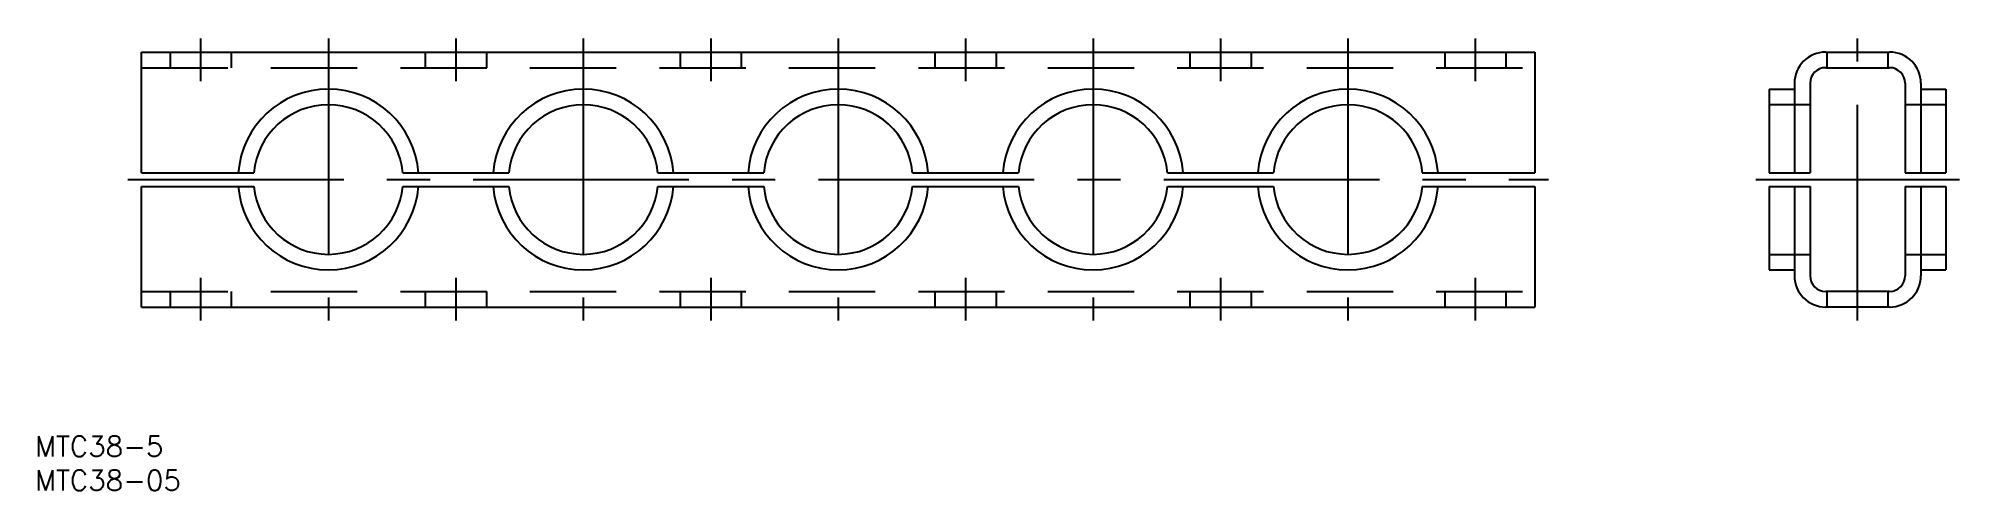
# Model space of a CAD drawing. Extents: x -43 to 240, y -46 to 21.
import ezdxf

# ---------------------------------------------------------------- set-up
doc = ezdxf.new("R2010")
doc.units = 0
doc.linetypes.add('CENTER', pattern=[50.8, 31.75, -6.35, 6.35, -6.35])
doc.linetypes.add('DASHED', pattern=[19.05, 12.7, -6.35])
doc.layers.get('0').update_dxf_attribs({"linetype": 'CONTINUOUS'})
doc.layers.add('CENTER', color=1, linetype='CENTER')
doc.styles.get("Standard").update_dxf_attribs({"font": 'txt.shx', "height": 3, "bigfont": 'bigfont.shx'})

msp = doc.modelspace()

# ---------------------------------------------------------------- linework, layer by layer
at = {"color": 7, "linetype": 'CONTINUOUS'}
for p, q in [((-27.5, 18.75), (177.5, 18.75)), ((-27.5, 1), (-27.5, 18.75)), ((177.5, 18.75), (177.5, 1)), ((220.3, 18.75), (229.7, 18.75)), ((215.7, 14.15), (215.7, 1)), ((218, 14.15), (218, 1)), ((220.3, 16.45), (229.7, 16.45)), ((232, 14.15), (232, 1)), ((234.3, 14.15), (234.3, 1)), ((212, 13.3), (212, 1)), ((212, 13.3), (215.7, 13.3)), ((234.3, 13.3), (238, 13.3)), ((238, 13.3), (238, 1)), ((-27.5, 1), (-10.95, 1)), ((10.95, 1), (26.55, 1)), ((48.45, 1), (64.05, 1)), ((85.95, 1), (101.55, 1)), ((123.45, 1), (139.05, 1)), ((160.95, 1), (177.5, 1)), ((212, 1), (218, 1)), ((232, 1), (238, 1)), ((-27.5, -1), (-10.95, -1)), ((-27.5, -18.75), (-27.5, -1)), ((10.95, -1), (26.55, -1)), ((48.45, -1), (64.05, -1)), ((85.95, -1), (101.55, -1)), ((123.45, -1), (139.05, -1)), ((160.95, -1), (177.5, -1)), ((177.5, -1), (177.5, -18.75)), ((212, -1), (218, -1)), ((212, -1), (212, -13.3)), ((215.7, -1), (215.7, -14.15)), ((218, -1), (218, -14.15)), ((232, -1), (232, -14.15)), ((232, -1), (238, -1)), ((234.3, -1), (234.3, -14.15)), ((238, -1), (238, -13.3)), ((212, -13.3), (215.7, -13.3)), ((234.3, -13.3), (238, -13.3)), ((229.7, -16.45), (220.3, -16.45)), ((-27.5, -18.75), (177.5, -18.75)), ((229.7, -18.75), (220.3, -18.75))]:
    msp.add_line(p, q, dxfattribs=at)
at = {"color": 3, "linetype": 'DASHED'}
for p, q in [((-23.25, 16.45), (-23.25, 18.75)), ((-14.25, 16.45), (-14.25, 18.75)), ((14.25, 18.75), (14.25, 16.45)), ((23.25, 18.75), (23.25, 16.45)), ((51.75, 18.75), (51.75, 16.45)), ((60.75, 18.75), (60.75, 16.45)), ((89.25, 18.75), (89.25, 16.45)), ((98.25, 18.75), (98.25, 16.45)), ((126.75, 18.75), (126.75, 16.45)), ((135.75, 18.75), (135.75, 16.45)), ((164.25, 18.75), (164.25, 16.45)), ((173.25, 18.75), (173.25, 16.45)), ((220.5, 16.45), (220.5, 18.75)), ((229.5, 16.45), (229.5, 18.75)), ((-27.5, 16.45), (177.5, 16.45)), ((218, 11), (212, 11)), ((238, 11), (232, 11)), ((212, -11), (218, -11)), ((232, -11), (238, -11)), ((-27.5, -16.45), (177.5, -16.45)), ((-23.25, -18.75), (-23.25, -16.45)), ((-14.25, -18.75), (-14.25, -16.45)), ((14.25, -16.45), (14.25, -18.75)), ((23.25, -16.45), (23.25, -18.75)), ((51.75, -16.45), (51.75, -18.75)), ((60.75, -16.45), (60.75, -18.75)), ((89.25, -16.45), (89.25, -18.75)), ((98.25, -16.45), (98.25, -18.75)), ((126.75, -16.45), (126.75, -18.75)), ((135.75, -16.45), (135.75, -18.75)), ((164.25, -16.45), (164.25, -18.75)), ((173.25, -16.45), (173.25, -18.75)), ((220.5, -18.75), (220.5, -16.45)), ((229.5, -18.75), (229.5, -16.45))]:
    msp.add_line(p, q, dxfattribs=at)
at = {"color": 7, "linetype": 'CONTINUOUS'}
for centre, radius, start, end in [((220.3, 14.15), 4.6, 90, 180), ((229.7, 14.15), 4.6, 0, 90), ((220.3, 14.15), 2.3, 90, 180), ((229.7, 14.15), 2.3, 0, 90), ((0, 0), 13.3, 4.312, 175.688), ((37.5, 0), 13.3, 4.312, 175.688), ((75, 0), 13.3, 4.312, 175.688), ((112.5, 0), 13.3, 4.312, 175.688), ((150, 0), 13.3, 4.312, 175.688), ((0, 0), 11, 5.2159, 174.7841), ((37.5, 0), 11, 5.2159, 174.7841), ((75, 0), 11, 5.2159, 174.7841), ((112.5, 0), 11, 5.2159, 174.7841), ((150, 0), 11, 5.2159, 174.7841), ((0, 0), 13.3, 184.312, 355.688), ((0, 0), 11, 185.2159, 354.7841), ((37.5, 0), 13.3, 184.312, 355.688), ((37.5, 0), 11, 185.2159, 354.7841), ((75, 0), 13.3, 184.312, 355.688), ((75, 0), 11, 185.2159, 354.7841), ((112.5, 0), 13.3, 184.312, 355.688), ((112.5, 0), 11, 185.2159, 354.7841), ((150, 0), 13.3, 184.312, 355.688), ((150, 0), 11, 185.2159, 354.7841), ((220.3, -14.15), 4.6, 180, 270), ((220.3, -14.15), 2.3, 180, 270), ((229.7, -14.15), 4.6, 270, 0), ((229.7, -14.15), 2.3, 270, 0)]:
    msp.add_arc(centre, radius, start, end, dxfattribs=at)
at = {"layer": 'CENTER', "color": 1, "linetype": 'CENTER'}
for p, q in [((-18.75, 14.45), (-18.75, 20.75)), ((0, 20.75), (0, -20.75)), ((18.75, 20.75), (18.75, 14.45)), ((37.5, 20.75), (37.5, -20.75)), ((56.25, 20.75), (56.25, 14.45)), ((75, 20.75), (75, -20.75)), ((93.75, 20.75), (93.75, 14.45)), ((112.5, 20.75), (112.5, -20.75)), ((131.25, 20.75), (131.25, 14.45)), ((150, 20.75), (150, -20.75)), ((168.75, 20.75), (168.75, 14.45)), ((225, -20.75), (225, 20.75)), ((-29.5, 0), (179.5, 0)), ((210, 0), (240, 0)), ((-18.75, -20.75), (-18.75, -14.45)), ((18.75, -14.45), (18.75, -20.75)), ((56.25, -14.45), (56.25, -20.75)), ((93.75, -14.45), (93.75, -20.75)), ((131.25, -14.45), (131.25, -20.75)), ((168.75, -14.45), (168.75, -20.75))]:
    msp.add_line(p, q, dxfattribs=at)

# ---------------------------------------------------------------- texts
at = {"color": 7, "linetype": 'CONTINUOUS'}
for s, p in [('MTC38-5', (-43.18, -40.74)), ('MTC38-05', (-43.18, -45.74))]:
    msp.add_text(s, height=3, dxfattribs=at).set_placement(p)

doc.saveas('drawing.dxf')
